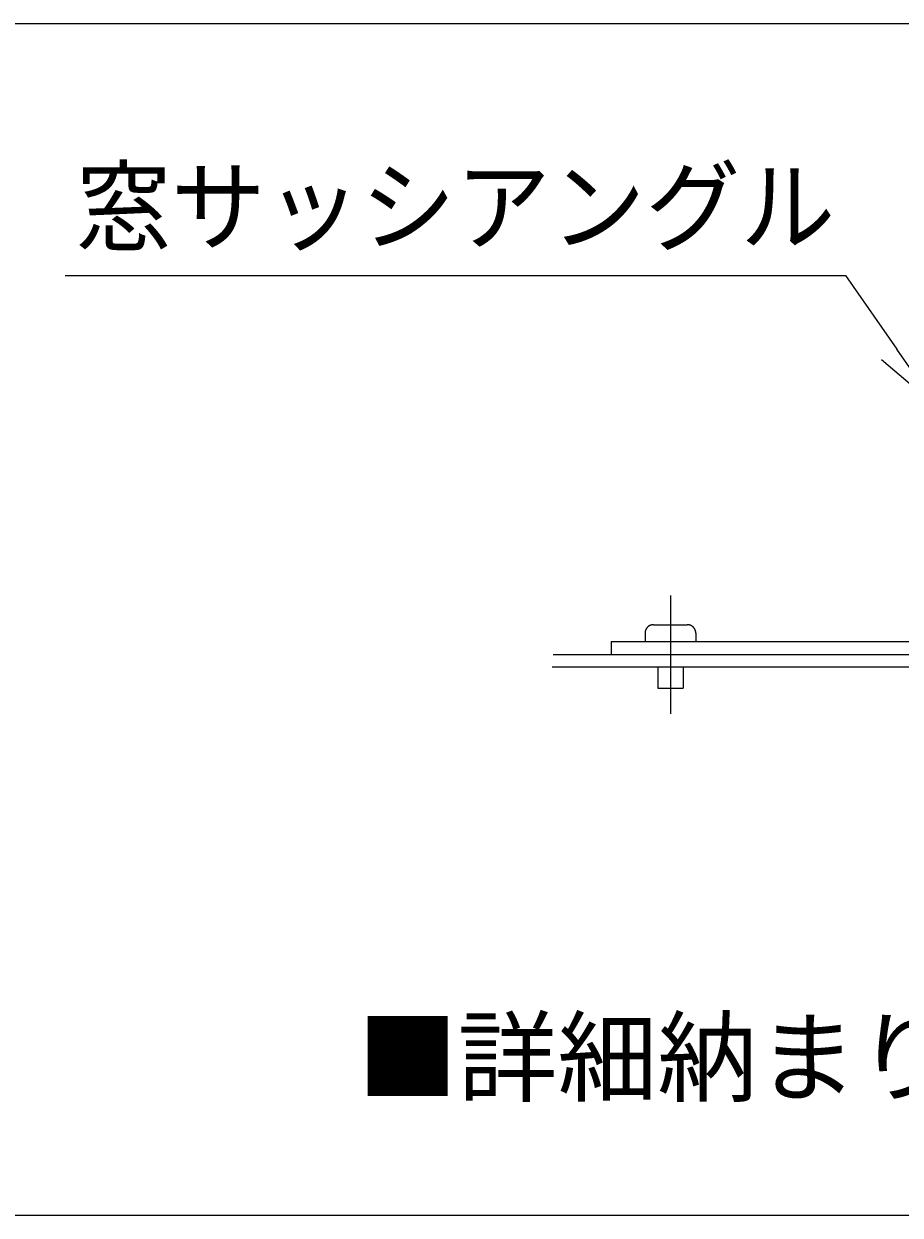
# Model space of a CAD drawing. Units: millimetres on the paper, with parts at other scales. Extents: x -305 to 305, y -152 to 152.
# Drawn here: x 28.51 to 63.04, y 10.29 to 57.24 of the extents above; entities that cross this region are included whole.
import ezdxf
from ezdxf.enums import TextEntityAlignment as Align

# ---------------------------------------------------------------- set-up
doc = ezdxf.new("R2010")
doc.units = ezdxf.units.MM
doc.linetypes.add('LONG_CHAIN', pattern=[21, 18, -1, 1, -1])
for name, color, linetype, lineweight in [('0-1_0', 7, 'Continuous', 9), ('0-6_RV', 7, 'Continuous', 9), ('0-7_TV', 7, 'Continuous', 9)]:
    doc.layers.add(name, color=color, linetype=linetype, lineweight=lineweight)
doc.styles.add('ＭＳ ゴシック', font='')
doc.styles.get('ＭＳ ゴシック').set_extended_font_data('MS Gothic')

# ---------------------------------------------------------------- blocks, each defined once
blk = doc.blocks.new('_OPEN30')
at = {"layer": '0-1_0'}
blk.add_line((0, 0), (-1, 0), dxfattribs=at)
blk.add_lwpolyline([(-1, 0.2679), (0, 0), (-1, -0.2679)], dxfattribs=at)

msp = doc.modelspace()

# ---------------------------------------------------------------- linework, layer by layer
at = {"layer": '0-6_RV'}
msp.add_lwpolyline([(25.83, 57.242), (25.83, 10.292), (100.922, 10.292), (100.922, 57.242)], close=True, dxfattribs=at)
at = {"layer": '0-7_TV', "linetype": 'LONG_CHAIN'}
msp.add_line((53.988, 34.714), (53.988, 30.051), dxfattribs=at)
at = {"layer": '0-7_TV'}
for p, q in [((53.321, 33.562), (54.653, 33.562)), ((51.655, 32.897), (51.655, 32.394)), ((51.655, 32.897), (64.491, 32.897)), ((52.987, 33.231), (52.987, 32.897)), ((54.989, 33.231), (54.989, 32.897)), ((49.371, 32.394), (64.99, 32.394)), ((49.332, 31.898), (64.99, 31.898)), ((53.488, 31.898), (53.488, 31.061)), ((54.488, 31.898), (54.488, 31.061)), ((53.488, 31.061), (54.488, 31.061))]:
    msp.add_line(p, q, dxfattribs=at)
for points in [[(30.138, 47.325), (60.89, 47.325), (62.91, 44.42)], [(53.066, 33.443), (53.063, 33.44), (53.061, 33.437), (53.058, 33.435), (53.056, 33.432), (53.054, 33.429), (53.052, 33.426), (53.049, 33.423), (53.047, 33.42), (53.045, 33.417), (53.043, 33.414), (53.041, 33.41), (53.039, 33.407), (53.037, 33.404), (53.035, 33.401), (53.033, 33.398), (53.031, 33.395), (53.029, 33.391), (53.028, 33.388), (53.026, 33.385), (53.024, 33.382), (53.022, 33.378), (53.021, 33.375), (53.019, 33.371), (53.017, 33.368), (53.016, 33.365), (53.014, 33.361), (53.013, 33.358), (53.012, 33.354), (53.01, 33.351), (53.009, 33.348), (53.007, 33.344), (53.006, 33.341), (53.005, 33.337), (53.004, 33.334), (53.003, 33.33), (53.001, 33.326), (53, 33.323), (52.999, 33.319), (52.998, 33.316)], [(53.18, 33.531), (53.177, 33.529), (53.173, 33.527), (53.17, 33.526), (53.167, 33.524), (53.164, 33.522), (53.16, 33.521), (53.157, 33.519), (53.154, 33.517), (53.151, 33.515), (53.147, 33.513), (53.144, 33.511), (53.141, 33.509), (53.138, 33.507), (53.135, 33.505), (53.132, 33.503), (53.129, 33.501), (53.126, 33.499), (53.123, 33.497), (53.12, 33.494), (53.117, 33.492), (53.114, 33.49), (53.111, 33.487), (53.108, 33.485), (53.105, 33.483), (53.102, 33.48), (53.099, 33.478), (53.097, 33.475), (53.094, 33.473), (53.091, 33.47), (53.088, 33.468), (53.086, 33.465), (53.083, 33.462), (53.081, 33.46), (53.078, 33.457), (53.075, 33.454), (53.073, 33.452), (53.07, 33.449), (53.068, 33.446), (53.066, 33.443)], [(53.321, 33.562), (53.317, 33.562), (53.314, 33.562), (53.31, 33.562), (53.306, 33.561), (53.302, 33.561), (53.299, 33.561), (53.295, 33.561), (53.291, 33.56), (53.288, 33.56), (53.284, 33.56), (53.28, 33.559), (53.276, 33.559), (53.273, 33.558), (53.269, 33.558), (53.265, 33.557), (53.262, 33.556), (53.258, 33.556), (53.254, 33.555), (53.251, 33.554), (53.247, 33.554), (53.243, 33.553), (53.24, 33.552), (53.236, 33.551), (53.233, 33.55), (53.229, 33.549), (53.225, 33.548), (53.222, 33.547), (53.218, 33.546), (53.215, 33.544), (53.211, 33.543), (53.208, 33.542), (53.204, 33.541), (53.201, 33.539), (53.197, 33.538), (53.194, 33.537), (53.19, 33.535), (53.187, 33.534), (53.184, 33.532), (53.18, 33.531)], [(54.738, 33.551), (54.735, 33.552), (54.731, 33.553), (54.728, 33.554), (54.724, 33.554), (54.72, 33.555), (54.717, 33.556), (54.713, 33.557), (54.709, 33.557), (54.706, 33.558), (54.702, 33.558), (54.698, 33.559), (54.694, 33.559), (54.691, 33.56), (54.687, 33.56), (54.683, 33.56), (54.68, 33.561), (54.676, 33.561), (54.672, 33.561), (54.668, 33.561), (54.665, 33.562), (54.661, 33.562), (54.657, 33.562), (54.653, 33.562)], [(54.867, 33.485), (54.864, 33.488), (54.862, 33.49), (54.859, 33.492), (54.856, 33.495), (54.853, 33.497), (54.85, 33.499), (54.847, 33.501), (54.843, 33.503), (54.84, 33.505), (54.837, 33.507), (54.834, 33.509), (54.831, 33.511), (54.828, 33.513), (54.824, 33.515), (54.821, 33.517), (54.818, 33.519), (54.815, 33.521), (54.811, 33.523), (54.808, 33.524), (54.805, 33.526), (54.801, 33.528), (54.798, 33.529), (54.795, 33.531), (54.791, 33.532), (54.788, 33.534), (54.784, 33.535), (54.781, 33.537), (54.778, 33.538), (54.774, 33.54), (54.771, 33.541), (54.767, 33.542), (54.763, 33.543), (54.76, 33.545), (54.756, 33.546), (54.753, 33.547), (54.749, 33.548), (54.746, 33.549), (54.742, 33.55), (54.738, 33.551)], [(54.957, 33.372), (54.955, 33.375), (54.954, 33.379), (54.952, 33.382), (54.95, 33.385), (54.948, 33.388), (54.947, 33.392), (54.945, 33.395), (54.943, 33.398), (54.941, 33.401), (54.939, 33.405), (54.937, 33.408), (54.935, 33.411), (54.933, 33.414), (54.931, 33.417), (54.928, 33.42), (54.926, 33.423), (54.924, 33.426), (54.922, 33.429), (54.92, 33.432), (54.917, 33.435), (54.915, 33.438), (54.912, 33.441), (54.91, 33.444), (54.908, 33.446), (54.905, 33.449), (54.903, 33.452), (54.9, 33.455), (54.898, 33.457), (54.895, 33.46), (54.892, 33.463), (54.89, 33.465), (54.887, 33.468), (54.884, 33.471), (54.881, 33.473), (54.879, 33.476), (54.876, 33.478), (54.873, 33.481), (54.87, 33.483), (54.867, 33.485)], [(54.989, 33.231), (54.989, 33.235), (54.989, 33.238), (54.989, 33.242), (54.989, 33.246), (54.989, 33.25), (54.988, 33.253), (54.988, 33.257), (54.988, 33.261), (54.987, 33.264), (54.987, 33.268), (54.987, 33.272), (54.986, 33.276), (54.986, 33.279), (54.985, 33.283), (54.984, 33.287), (54.984, 33.29), (54.983, 33.294), (54.982, 33.298), (54.981, 33.301), (54.981, 33.305), (54.98, 33.309), (54.979, 33.312), (54.978, 33.316), (54.977, 33.319), (54.976, 33.323), (54.975, 33.327), (54.974, 33.33), (54.972, 33.334), (54.971, 33.337), (54.97, 33.341), (54.969, 33.344), (54.967, 33.348), (54.966, 33.351), (54.965, 33.355), (54.963, 33.358), (54.962, 33.362), (54.96, 33.365), (54.959, 33.368), (54.957, 33.372)], [(52.998, 33.316), (52.997, 33.312), (52.997, 33.308), (52.996, 33.305), (52.995, 33.301), (52.994, 33.298), (52.993, 33.294), (52.993, 33.29), (52.992, 33.287), (52.991, 33.283), (52.991, 33.279), (52.99, 33.276), (52.99, 33.272), (52.989, 33.268), (52.989, 33.264), (52.989, 33.261), (52.988, 33.257), (52.988, 33.253), (52.988, 33.25), (52.988, 33.246), (52.987, 33.242), (52.987, 33.238), (52.987, 33.235), (52.987, 33.231)]]:
    msp.add_lwpolyline(points, dxfattribs=at)

# ---------------------------------------------------------------- block references
at = {"layer": '0-7_TV', "xscale": 2.77, "yscale": 2.77, "rotation": 304.81053}
msp.add_blockref('_OPEN30', (64.491, 42.146), dxfattribs=at)

# ---------------------------------------------------------------- texts
at = {"layer": '0-7_TV', "style": 'ＭＳ ゴシック', "width": 0.95}
msp.add_text('窓サッシアングル', height=2.886, dxfattribs=at).set_placement((30.563, 47.735), align=Align.BOTTOM_LEFT)
at = {"layer": '0-7_TV', "style": 'ＭＳ ゴシック'}
msp.add_text('■詳細納まり図\u3000B（S=1/3)', height=2.886, dxfattribs=at).set_placement((41.662, 14.207), align=Align.BOTTOM_LEFT)

doc.saveas('drawing.dxf')
